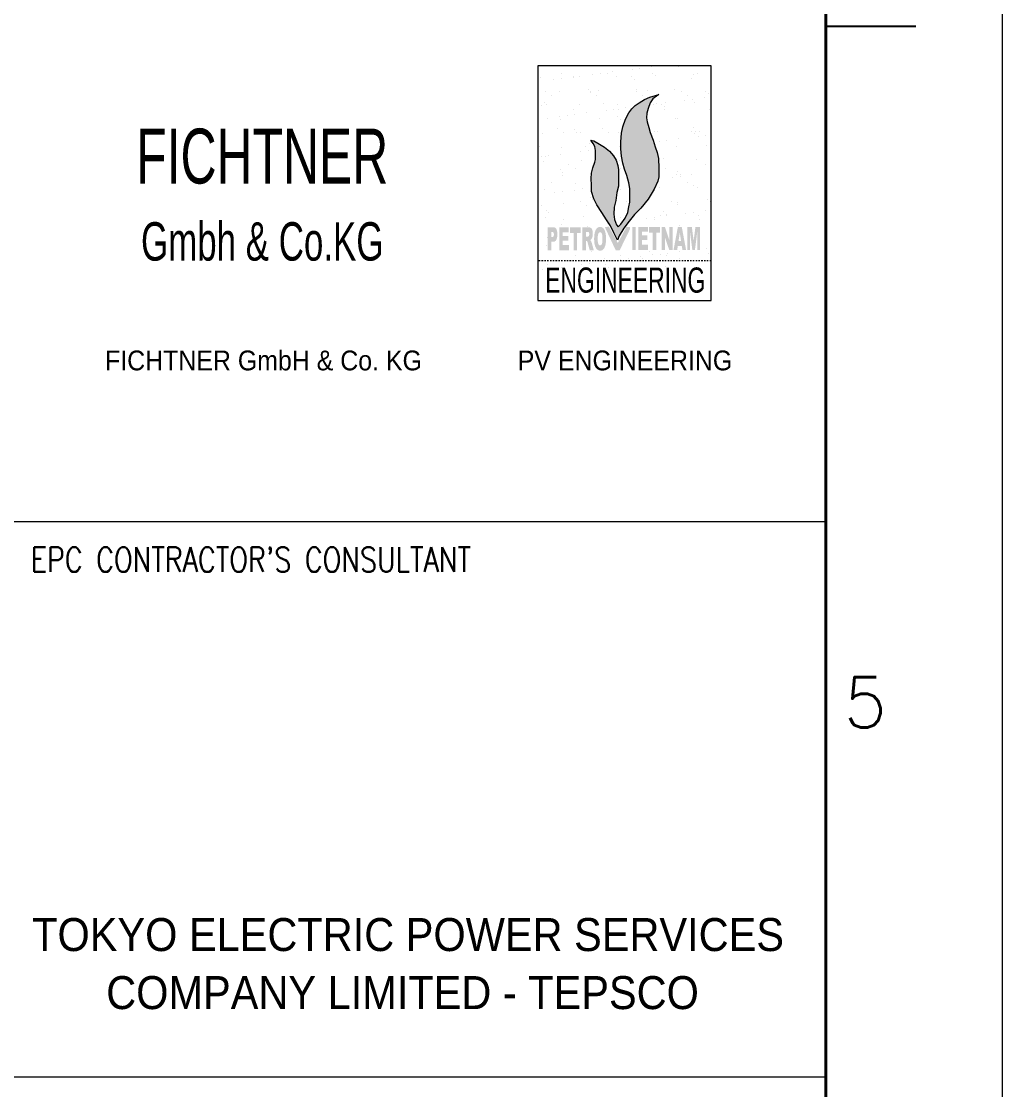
# Model space of a CAD drawing. Header units: millimetres. Extents: x 0 to 841, y 0 to 594.
# Drawn here: x 771 to 841, y 125.1 to 201.4 of the extents above; entities that cross this region are included whole.
import ezdxf
from ezdxf.enums import TextEntityAlignment as Align

# ---------------------------------------------------------------- set-up
doc = ezdxf.new("R2010")
doc.units = ezdxf.units.MM
doc.linetypes.add('ACANSTGL', pattern=[0.11811, 0.07874, -0.03937])
for name, color, linetype in [('_TITLE BLOCK', 7, 'Continuous'), ('EVN-BLUE', 160, 'Continuous'), ('Level 62', 7, 'Continuous'), ('타이틀', 7, 'Continuous')]:
    doc.layers.add(name, color=color, linetype=linetype)
doc.layers.add('poyry-logo', color=7, linetype='Continuous', lineweight=5)
doc.layers.add('TITLE-TEXT', color=7, linetype='Continuous', lineweight=35)
doc.styles.add('arial', font='arial.ttf')
doc.styles.add('CG', font='romans.shx')
doc.styles.add('ROMANS', font='ROMANS.shx', dxfattribs={"width": 0.8})

# ---------------------------------------------------------------- blocks, each defined once
blk = doc.blocks.new('[SH1] A1 FORMAT')
at = {"layer": 'Level 62', "linetype": 'Continuous', "lineweight": 0, "extrusion": (0, 0, -1)}
blk.add_hatch(color=1, dxfattribs=at).paths.add_polyline_path([(-1802.239, 185.761), (-1802.353, 186.073), (-1802.683, 186.619), (-1803.055, 187.125), (-1803.451, 187.588), (-1803.901, 188.056), (-1804.411, 188.698), (-1804.837, 189.412), (-1805.095, 189.97), (-1805.167, 190.28), (-1805.173, 190.904), (-1805.149, 191.6), (-1805.047, 192.026), (-1804.915, 192.416), (-1804.771, 192.896), (-1804.561, 193.46), (-1804.453, 193.803), (-1804.351, 194.205), (-1804.303, 194.499), (-1804.315, 194.835), (-1804.405, 195.172), (-1804.549, 195.556), (-1804.741, 195.85), (-1805.017, 196.054), (-1805.173, 196.168), (-1804.543, 195.964), (-1804.153, 195.814), (-1803.763, 195.568), (-1803.487, 195.376), (-1803.241, 195.13), (-1803.046, 194.851), (-1802.805, 194.395), (-1802.607, 193.855), (-1802.505, 193.411), (-1802.469, 192.787), (-1802.469, 192.277), (-1802.511, 191.761), (-1802.601, 191.269), (-1802.73, 190.824), (-1802.889, 190.373), (-1803.034, 189.863), (-1803.1, 189.455), (-1803.1, 188.471), (-1803.046, 188.135), (-1802.961, 187.733), (-1802.763, 187.343), (-1802.457, 186.905), (-1802.271, 186.719), (-1802.145, 186.857), (-1802.013, 187.247), (-1801.977, 187.613), (-1802.001, 188.129), (-1802.097, 188.603), (-1802.181, 189.167), (-1802.289, 189.623), (-1802.307, 190.229), (-1802.301, 190.793), (-1802.244, 191.087), (-1802.133, 191.48), (-1801.941, 191.774), (-1801.65, 192.119), (-1801.29, 192.404), (-1800.819, 192.689), (-1800.528, 192.863), (-1800.333, 192.899), (-1800.319, 192.9), (-1800.367, 192.822), (-1800.487, 192.672), (-1800.607, 192.455), (-1800.649, 192.155), (-1800.649, 191.519), (-1800.601, 191.339), (-1800.463, 190.925), (-1800.367, 190.547), (-1800.343, 190.163), (-1800.361, 189.691), (-1800.379, 189.247), (-1800.529, 188.719), (-1800.751, 188.281), (-1801.105, 187.729), (-1801.453, 187.213), (-1801.717, 186.781), (-1801.975, 186.295)])
at = {"layer": 'Level 62', "linetype": 'Continuous', "lineweight": 0, "ltscale": 10, "extrusion": (0, 0, -1)}
h = blk.add_hatch(color=7, dxfattribs=at)
edge = h.paths.add_edge_path()
edge.add_line((-1797.238, 186.68), (-1797.659, 186.68))
edge.add_spline(control_points=[(-1797.659, 186.68), (-1797.796, 186.68), (-1797.865, 186.549)], knot_values=[0, 0, 0, 1, 1, 1], degree=2, periodic=0)
edge.add_spline(control_points=[(-1797.865, 186.549), (-1797.933, 186.418), (-1797.933, 186.176)], knot_values=[0, 0, 0, 1, 1, 1], degree=2, periodic=0)
edge.add_spline(control_points=[(-1797.933, 186.176), (-1797.933, 185.928), (-1797.859, 185.788)], knot_values=[0, 0, 0, 1, 1, 1], degree=2, periodic=0)
edge.add_spline(control_points=[(-1797.859, 185.788), (-1797.784, 185.648), (-1797.631, 185.648)], knot_values=[0, 0, 0, 1, 1, 1], degree=2, periodic=0)
edge.add_line((-1797.631, 185.648), (-1797.493, 185.648))
edge.add_line((-1797.493, 185.648), (-1797.493, 185.041))
edge.add_line((-1797.493, 185.041), (-1797.238, 185.041))
edge.add_line((-1797.238, 185.041), (-1797.238, 186.68))
edge = h.paths.add_edge_path(flags=16)
edge.add_line((-1797.493, 185.981), (-1797.554, 185.981))
edge.add_spline(control_points=[(-1797.554, 185.981), (-1797.627, 185.981), (-1797.657, 186.032)], knot_values=[0, 0, 0, 1, 1, 1], degree=2, periodic=0)
edge.add_spline(control_points=[(-1797.657, 186.032), (-1797.687, 186.083), (-1797.687, 186.162)], knot_values=[0, 0, 0, 1, 1, 1], degree=2, periodic=0)
edge.add_spline(control_points=[(-1797.687, 186.162), (-1797.687, 186.24), (-1797.661, 186.293)], knot_values=[0, 0, 0, 1, 1, 1], degree=2, periodic=0)
edge.add_spline(control_points=[(-1797.661, 186.293), (-1797.635, 186.347), (-1797.565, 186.347)], knot_values=[0, 0, 0, 1, 1, 1], degree=2, periodic=0)
edge.add_line((-1797.565, 186.347), (-1797.493, 186.347))
edge.add_line((-1797.493, 186.347), (-1797.493, 185.981))
for points in [[(-1798.757, 185.041), (-1798.757, 185.412), (-1798.32, 185.412), (-1798.32, 185.735), (-1798.713, 185.735), (-1798.713, 186.069), (-1798.32, 186.069), (-1798.32, 186.33), (-1798.744, 186.33), (-1798.744, 186.68), (-1798.066, 186.68), (-1798.066, 185.041)], [(-1799.347, 185.041), (-1799.347, 186.274), (-1799.606, 186.274), (-1799.606, 186.68), (-1798.835, 186.68), (-1798.835, 186.274), (-1799.094, 186.274), (-1799.094, 185.041)], [(-1804.407, 185.07), (-1804.407, 185.44), (-1803.97, 185.44), (-1803.97, 185.763), (-1804.363, 185.763), (-1804.363, 186.098), (-1803.97, 186.098), (-1803.97, 186.358), (-1804.394, 186.358), (-1804.394, 186.708), (-1803.716, 186.708), (-1803.716, 185.07)], [(-1804.997, 185.07), (-1804.997, 186.303), (-1805.256, 186.303), (-1805.256, 186.708), (-1804.486, 186.708), (-1804.486, 186.303), (-1804.744, 186.303), (-1804.744, 185.07)], [(-1806.156, 185.07), (-1806.156, 186.708), (-1805.917, 186.708), (-1805.917, 185.801), (-1805.608, 186.708), (-1805.372, 186.708), (-1805.372, 185.07), (-1805.61, 185.07), (-1805.61, 185.972), (-1805.917, 185.07)], [(-1808.123, 185.07), (-1808.123, 186.708), (-1807.79, 186.708), (-1807.663, 185.711), (-1807.535, 186.708), (-1807.202, 186.708), (-1807.202, 185.07), (-1807.409, 185.07), (-1807.409, 186.32), (-1807.568, 185.07), (-1807.756, 185.07), (-1807.915, 186.32), (-1807.915, 185.07)]]:
    blk.add_hatch(color=7, dxfattribs=at).paths.add_polyline_path(points)
h = blk.add_hatch(color=7, dxfattribs=at)
edge = h.paths.add_edge_path()
edge.add_line((-1799.724, 185.041), (-1799.724, 186.68))
edge.add_line((-1799.724, 186.68), (-1800.146, 186.68))
edge.add_spline(control_points=[(-1800.146, 186.68), (-1800.263, 186.68), (-1800.325, 186.64)], knot_values=[0, 0, 0, 1, 1, 1], degree=2, periodic=0)
edge.add_spline(control_points=[(-1800.325, 186.64), (-1800.387, 186.599), (-1800.425, 186.49)], knot_values=[0, 0, 0, 1, 1, 1], degree=2, periodic=0)
edge.add_spline(control_points=[(-1800.425, 186.49), (-1800.463, 186.381), (-1800.463, 186.225)], knot_values=[0, 0, 0, 1, 1, 1], degree=2, periodic=0)
edge.add_spline(control_points=[(-1800.463, 186.225), (-1800.463, 186.089), (-1800.434, 185.99)], knot_values=[0, 0, 0, 1, 1, 1], degree=2, periodic=0)
edge.add_spline(control_points=[(-1800.434, 185.99), (-1800.405, 185.891), (-1800.354, 185.83)], knot_values=[0, 0, 0, 1, 1, 1], degree=2, periodic=0)
edge.add_spline(control_points=[(-1800.354, 185.83), (-1800.321, 185.79), (-1800.265, 185.765)], knot_values=[0, 0, 0, 1, 1, 1], degree=2, periodic=0)
edge.add_spline(control_points=[(-1800.265, 185.765), (-1800.31, 185.735), (-1800.331, 185.704)], knot_values=[0, 0, 0, 1, 1, 1], degree=2, periodic=0)
edge.add_spline(control_points=[(-1800.331, 185.704), (-1800.345, 185.684), (-1800.371, 185.618)], knot_values=[0, 0, 0, 1, 1, 1], degree=2, periodic=0)
edge.add_spline(control_points=[(-1800.371, 185.618), (-1800.398, 185.552), (-1800.407, 185.517)], knot_values=[0, 0, 0, 1, 1, 1], degree=2, periodic=0)
edge.add_line((-1800.407, 185.517), (-1800.529, 185.041))
edge.add_line((-1800.529, 185.041), (-1800.243, 185.041))
edge.add_line((-1800.243, 185.041), (-1800.108, 185.542))
edge.add_spline(control_points=[(-1800.108, 185.542), (-1800.083, 185.64), (-1800.063, 185.669)], knot_values=[0, 0, 0, 1, 1, 1], degree=2, periodic=0)
edge.add_spline(control_points=[(-1800.063, 185.669), (-1800.035, 185.707), (-1800.001, 185.707)], knot_values=[0, 0, 0, 1, 1, 1], degree=2, periodic=0)
edge.add_line((-1800.001, 185.707), (-1799.979, 185.707))
edge.add_line((-1799.979, 185.707), (-1799.979, 185.041))
edge.add_line((-1799.979, 185.041), (-1799.724, 185.041))
edge = h.paths.add_edge_path(flags=16)
edge.add_line((-1799.979, 186.016), (-1800.085, 186.016))
edge.add_spline(control_points=[(-1800.085, 186.016), (-1800.102, 186.016), (-1800.152, 186.038)], knot_values=[0, 0, 0, 1, 1, 1], degree=2, periodic=0)
edge.add_spline(control_points=[(-1800.152, 186.038), (-1800.177, 186.048), (-1800.192, 186.089)], knot_values=[0, 0, 0, 1, 1, 1], degree=2, periodic=0)
edge.add_spline(control_points=[(-1800.192, 186.089), (-1800.208, 186.131), (-1800.208, 186.184)], knot_values=[0, 0, 0, 1, 1, 1], degree=2, periodic=0)
edge.add_spline(control_points=[(-1800.208, 186.184), (-1800.208, 186.264), (-1800.183, 186.306)], knot_values=[0, 0, 0, 1, 1, 1], degree=2, periodic=0)
edge.add_spline(control_points=[(-1800.183, 186.306), (-1800.158, 186.349), (-1800.089, 186.349)], knot_values=[0, 0, 0, 1, 1, 1], degree=2, periodic=0)
edge.add_line((-1800.089, 186.349), (-1799.979, 186.349))
edge.add_line((-1799.979, 186.349), (-1799.979, 186.016))
h = blk.add_hatch(color=7, dxfattribs=at)
edge = h.paths.add_edge_path()
edge.add_spline(control_points=[(-1800.56, 185.859), (-1800.56, 186.261), (-1800.672, 186.484)], knot_values=[0, 0, 0, 1, 1, 1], degree=2, periodic=0)
edge.add_spline(control_points=[(-1800.672, 186.484), (-1800.783, 186.708), (-1800.983, 186.708)], knot_values=[0, 0, 0, 1, 1, 1], degree=2, periodic=0)
edge.add_spline(control_points=[(-1800.983, 186.708), (-1801.188, 186.708), (-1801.298, 186.488)], knot_values=[0, 0, 0, 1, 1, 1], degree=2, periodic=0)
edge.add_spline(control_points=[(-1801.298, 186.488), (-1801.409, 186.269), (-1801.409, 185.873)], knot_values=[0, 0, 0, 1, 1, 1], degree=2, periodic=0)
edge.add_spline(control_points=[(-1801.409, 185.873), (-1801.409, 185.585), (-1801.361, 185.401)], knot_values=[0, 0, 0, 1, 1, 1], degree=2, periodic=0)
edge.add_spline(control_points=[(-1801.361, 185.401), (-1801.312, 185.217), (-1801.221, 185.115)], knot_values=[0, 0, 0, 1, 1, 1], degree=2, periodic=0)
edge.add_spline(control_points=[(-1801.221, 185.115), (-1801.13, 185.013), (-1800.993, 185.013)], knot_values=[0, 0, 0, 1, 1, 1], degree=2, periodic=0)
edge.add_spline(control_points=[(-1800.993, 185.013), (-1800.854, 185.013), (-1800.764, 185.101)], knot_values=[0, 0, 0, 1, 1, 1], degree=2, periodic=0)
edge.add_spline(control_points=[(-1800.764, 185.101), (-1800.673, 185.19), (-1800.616, 185.381)], knot_values=[0, 0, 0, 1, 1, 1], degree=2, periodic=0)
edge.add_spline(control_points=[(-1800.616, 185.381), (-1800.56, 185.572), (-1800.56, 185.859)], knot_values=[0, 0, 0, 1, 1, 1], degree=2, periodic=0)
edge = h.paths.add_edge_path(flags=16)
edge.add_spline(control_points=[(-1800.813, 185.857), (-1800.813, 185.608), (-1800.859, 185.5)], knot_values=[0, 0, 0, 1, 1, 1], degree=2, periodic=0)
edge.add_spline(control_points=[(-1800.859, 185.5), (-1800.905, 185.391), (-1800.985, 185.391)], knot_values=[0, 0, 0, 1, 1, 1], degree=2, periodic=0)
edge.add_spline(control_points=[(-1800.985, 185.391), (-1801.066, 185.391), (-1801.111, 185.498)], knot_values=[0, 0, 0, 1, 1, 1], degree=2, periodic=0)
edge.add_spline(control_points=[(-1801.111, 185.498), (-1801.156, 185.604), (-1801.156, 185.879)], knot_values=[0, 0, 0, 1, 1, 1], degree=2, periodic=0)
edge.add_spline(control_points=[(-1801.156, 185.879), (-1801.156, 186.111), (-1801.109, 186.218)], knot_values=[0, 0, 0, 1, 1, 1], degree=2, periodic=0)
edge.add_spline(control_points=[(-1801.109, 186.218), (-1801.063, 186.325), (-1800.983, 186.325)], knot_values=[0, 0, 0, 1, 1, 1], degree=2, periodic=0)
edge.add_spline(control_points=[(-1800.983, 186.325), (-1800.906, 186.325), (-1800.859, 186.216)], knot_values=[0, 0, 0, 1, 1, 1], degree=2, periodic=0)
edge.add_spline(control_points=[(-1800.859, 186.216), (-1800.813, 186.108), (-1800.813, 185.857)], knot_values=[0, 0, 0, 1, 1, 1], degree=2, periodic=0)
at = {"layer": 'Level 62', "linetype": 'Continuous', "lineweight": 0, "ltscale": 10}
blk.add_hatch(color=7, dxfattribs=at).paths.add_polyline_path([(1802.105, 185.028), (1801.317, 186.709), (1801.617, 186.716), (1802.25, 185.553), (1802.862, 186.703), (1803.122, 186.703), (1803.122, 186.555), (1802.377, 185.028)])
at = {"layer": 'Level 62', "linetype": 'Continuous', "lineweight": 0, "ltscale": 10, "extrusion": (0, 0, -1)}
h = blk.add_hatch(color=7, dxfattribs=at)
h.paths.add_polyline_path([(-1807.123, 185.07), (-1806.816, 186.708), (-1806.538, 186.708), (-1806.23, 185.07), (-1806.489, 185.07), (-1806.53, 185.341), (-1806.817, 185.341), (-1806.858, 185.07)])
h.paths.add_polyline_path([(-1806.764, 185.696), (-1806.674, 186.284), (-1806.584, 185.696)], flags=16)
at = {"color": 2, "linetype": 'ACANSTGL', "lineweight": 0}
blk.add_line((1808.909, 184.288), (1796.55, 184.288), dxfattribs=at)
at = {"layer": '_TITLE BLOCK', "linetype": 'Continuous', "lineweight": 0}
blk.add_line((1829.72, 0), (1829.72, 594), dxfattribs=at)
at = {"layer": '_TITLE BLOCK', "lineweight": 40}
blk.add_line((1817.11, 9.986), (1817.11, 583.162), dxfattribs=at)
at = {"layer": '_TITLE BLOCK', "lineweight": 0}
for p, q in [((1700.562, 165.678), (1817.11, 165.678)), ((1700.562, 126.022), (1817.11, 126.022))]:
    blk.add_line(p, q, dxfattribs=at)
at = {"layer": 'Level 62', "color": 7, "linetype": 'Continuous', "lineweight": 0, "ltscale": 10}
for p, q in [((1804.543, 195.964), (1805.173, 196.168)), ((1805.017, 196.054), (1804.741, 195.85)), ((1805.173, 196.168), (1805.017, 196.054)), ((1803.241, 195.13), (1803.487, 195.376)), ((1803.487, 195.376), (1803.763, 195.568)), ((1803.763, 195.568), (1804.153, 195.814)), ((1804.153, 195.814), (1804.543, 195.964)), ((1804.549, 195.556), (1804.405, 195.172)), ((1804.741, 195.85), (1804.549, 195.556)), ((1802.805, 194.395), (1803.046, 194.851)), ((1803.046, 194.851), (1803.241, 195.13)), ((1804.315, 194.835), (1804.303, 194.499)), ((1804.405, 195.172), (1804.315, 194.835)), ((1802.505, 193.411), (1802.607, 193.855)), ((1802.607, 193.855), (1802.805, 194.395)), ((1804.303, 194.499), (1804.351, 194.205)), ((1804.351, 194.205), (1804.453, 193.803)), ((1804.453, 193.803), (1804.561, 193.46)), ((1802.469, 192.787), (1802.505, 193.411)), ((1804.561, 193.46), (1804.771, 192.896)), ((1800.367, 192.822), (1800.319, 192.9)), ((1800.333, 192.899), (1800.528, 192.863)), ((1800.487, 192.672), (1800.367, 192.822)), ((1800.607, 192.455), (1800.487, 192.672)), ((1800.528, 192.863), (1800.819, 192.689)), ((1800.649, 192.155), (1800.607, 192.455)), ((1800.819, 192.689), (1801.29, 192.404)), ((1801.29, 192.404), (1801.65, 192.119)), ((1802.469, 192.277), (1802.469, 192.787)), ((1802.511, 191.761), (1802.469, 192.277)), ((1804.771, 192.896), (1804.915, 192.416)), ((1804.915, 192.416), (1805.047, 192.026)), ((1800.601, 191.339), (1800.649, 191.519)), ((1800.649, 191.519), (1800.649, 192.155)), ((1801.65, 192.119), (1801.941, 191.774)), ((1801.941, 191.774), (1802.133, 191.48)), ((1802.133, 191.48), (1802.244, 191.087)), ((1802.601, 191.269), (1802.511, 191.761)), ((1805.047, 192.026), (1805.149, 191.6)), ((1805.149, 191.6), (1805.173, 190.904)), ((1800.367, 190.547), (1800.463, 190.925)), ((1800.463, 190.925), (1800.601, 191.339)), ((1802.244, 191.087), (1802.301, 190.793)), ((1802.301, 190.793), (1802.307, 190.229)), ((1802.73, 190.824), (1802.601, 191.269)), ((1802.889, 190.373), (1802.73, 190.824)), ((1805.173, 190.904), (1805.167, 190.28)), ((1800.343, 190.163), (1800.367, 190.547)), ((1800.361, 189.691), (1800.343, 190.163)), ((1802.307, 190.229), (1802.289, 189.623)), ((1803.034, 189.863), (1802.889, 190.373)), ((1805.095, 189.97), (1804.837, 189.412)), ((1805.167, 190.28), (1805.095, 189.97)), ((1800.379, 189.247), (1800.361, 189.691)), ((1800.529, 188.719), (1800.379, 189.247)), ((1802.289, 189.623), (1802.181, 189.167)), ((1803.1, 189.455), (1803.034, 189.863)), ((1803.1, 188.471), (1803.1, 189.455)), ((1804.837, 189.412), (1804.411, 188.698)), ((1800.751, 188.281), (1800.529, 188.719)), ((1802.097, 188.603), (1802.001, 188.129)), ((1802.181, 189.167), (1802.097, 188.603)), ((1803.046, 188.135), (1803.1, 188.471)), ((1804.411, 188.698), (1803.901, 188.056)), ((1801.105, 187.729), (1800.751, 188.281)), ((1801.453, 187.213), (1801.105, 187.729)), ((1802.001, 188.129), (1801.977, 187.613)), ((1802.763, 187.343), (1802.961, 187.733)), ((1802.961, 187.733), (1803.046, 188.135)), ((1803.901, 188.056), (1803.451, 187.588)), ((1801.717, 186.781), (1801.453, 187.213)), ((1801.977, 187.613), (1802.013, 187.247)), ((1802.013, 187.247), (1802.145, 186.857)), ((1802.271, 186.719), (1802.457, 186.905)), ((1802.457, 186.905), (1802.763, 187.343)), ((1803.055, 187.125), (1802.683, 186.619)), ((1803.451, 187.588), (1803.055, 187.125)), ((1801.975, 186.295), (1801.717, 186.781)), ((1802.239, 185.761), (1801.975, 186.295)), ((1802.145, 186.857), (1802.271, 186.719)), ((1802.683, 186.619), (1802.353, 186.073)), ((1802.353, 186.073), (1802.239, 185.761))]:
    blk.add_line(p, q, dxfattribs=at)
at = {"layer": 'Level 62', "color": 7, "linetype": 'Continuous', "lineweight": 0, "ltscale": 10, "extrusion": (0, 0, -1)}
blk.add_solid([(-1803.281, 186.708), (-1803.535, 186.708), (-1803.281, 185.07), (-1803.535, 185.07)], dxfattribs=at)
at = {"layer": 'Level 62', "color": 40, "linetype": 'Continuous', "lineweight": 0, "ltscale": 10}
blk.add_3dface([(1796.55, 181.462), (1808.909, 181.462), (1808.909, 198.21), (1796.55, 198.21)], dxfattribs=at)
at = {"layer": 'poyry-logo', "color": 4}
for p, q in [((1798.252, 197.678), (1798.252, 197.678)), ((1800.473, 197.596), (1800.473, 197.596)), ((1801.014, 197.667), (1801.014, 197.667)), ((1801.492, 197.684), (1801.492, 197.684)), ((1801.86, 197.778), (1801.86, 197.778)), ((1803.273, 197.964), (1803.273, 197.964)), ((1803.815, 198.036), (1803.815, 198.036)), ((1804.661, 198.147), (1804.661, 198.147)), ((1804.732, 197.69), (1804.732, 197.69)), ((1806.569, 198.166), (1806.569, 198.166)), ((1807.972, 197.696), (1807.972, 197.696)), ((1796.76, 197.407), (1796.76, 197.407)), ((1797.672, 197.227), (1797.672, 197.227)), ((1798.214, 197.298), (1798.214, 197.298)), ((1799.06, 197.41), (1799.06, 197.41)), ((1799.087, 197.464), (1799.087, 197.464)), ((1799.484, 197.442), (1799.484, 197.442)), ((1802.145, 197.429), (1802.145, 197.429)), ((1803.25, 197.429), (1803.25, 197.429)), ((1803.442, 197.253), (1803.442, 197.253)), ((1804.955, 197.53), (1804.955, 197.53)), ((1807.475, 197.337), (1807.475, 197.337)), ((1807.678, 197.565), (1807.678, 197.565)), ((1797.075, 196.359), (1797.075, 196.359)), ((1797.513, 196.079), (1797.513, 196.079)), ((1798.081, 196.365), (1798.081, 196.365)), ((1800.123, 196.516), (1800.123, 196.516)), ((1800.314, 196.365), (1800.314, 196.365)), ((1800.314, 196.34), (1800.314, 196.34)), ((1800.753, 196.085), (1800.753, 196.085)), ((1800.891, 196.466), (1800.891, 196.466)), ((1803.554, 196.37), (1803.554, 196.37)), ((1803.614, 196.501), (1803.614, 196.501)), ((1803.993, 196.091), (1803.993, 196.091)), ((1804.347, 196.424), (1804.347, 196.424)), ((1806.275, 196.488), (1806.275, 196.488)), ((1806.794, 196.376), (1806.794, 196.376)), ((1807.233, 196.097), (1807.233, 196.097)), ((1808.51, 196.388), (1808.51, 196.388)), ((1808.702, 196.212), (1808.702, 196.212)), ((1796.826, 195.403), (1796.826, 195.403)), ((1796.995, 195.602), (1796.995, 195.602)), ((1797.187, 195.427), (1797.187, 195.427)), ((1799.549, 195.437), (1799.549, 195.437)), ((1801.22, 195.51), (1801.22, 195.51)), ((1802.211, 195.425), (1802.211, 195.425)), ((1804.774, 195.468), (1804.774, 195.468)), ((1805.021, 195.526), (1805.021, 195.526)), ((1805.383, 195.475), (1805.383, 195.475)), ((1805.574, 195.299), (1805.574, 195.299)), ((1805.62, 195.58), (1805.62, 195.58)), ((1807.033, 195.766), (1807.033, 195.766)), ((1807.575, 195.837), (1807.575, 195.837)), ((1807.744, 195.561), (1807.744, 195.561)), ((1808.42, 195.948), (1808.42, 195.948)), ((1798.092, 194.597), (1798.092, 194.597)), ((1798.632, 194.66), (1798.632, 194.66)), ((1799.093, 195.073), (1799.093, 195.073)), ((1799.173, 194.731), (1799.173, 194.731)), ((1800.019, 194.842), (1800.019, 194.842)), ((1801.432, 195.028), (1801.432, 195.028)), ((1801.974, 195.1), (1801.974, 195.1)), ((1802.255, 194.562), (1802.255, 194.562)), ((1802.333, 195.079), (1802.333, 195.079)), ((1802.819, 195.211), (1802.819, 195.211)), ((1805.572, 195.085), (1805.572, 195.085)), ((1808.812, 195.091), (1808.812, 195.091)), ((1797.218, 194.473), (1797.218, 194.473)), ((1798.146, 194.361), (1798.146, 194.361)), ((1800.956, 194.462), (1800.956, 194.462)), ((1801.155, 193.759), (1801.155, 193.759)), ((1802.447, 194.386), (1802.447, 194.386)), ((1806.341, 194.484), (1806.341, 194.484)), ((1806.479, 194.47), (1806.479, 194.47)), ((1807.634, 193.771), (1807.634, 193.771)), ((1796.892, 193.398), (1796.892, 193.398)), ((1797.915, 193.753), (1797.915, 193.753)), ((1798.354, 193.474), (1798.354, 193.474)), ((1799.128, 193.649), (1799.128, 193.649)), ((1799.319, 193.473), (1799.319, 193.473)), ((1799.615, 193.433), (1799.615, 193.433)), ((1801.593, 193.48), (1801.593, 193.48)), ((1802.276, 193.42), (1802.276, 193.42)), ((1804.833, 193.486), (1804.833, 193.486)), ((1805.086, 193.521), (1805.086, 193.521)), ((1806.579, 193.012), (1806.579, 193.012)), ((1807.515, 193.521), (1807.515, 193.521)), ((1807.707, 193.345), (1807.707, 193.345)), ((1807.809, 193.556), (1807.809, 193.556)), ((1807.992, 193.198), (1807.992, 193.198)), ((1808.073, 193.492), (1808.073, 193.492)), ((1808.534, 193.269), (1808.534, 193.269)), ((1796.693, 192.462), (1796.693, 192.462)), ((1798.212, 192.356), (1798.212, 192.356)), ((1799.933, 192.468), (1799.933, 192.468)), ((1800.224, 192.643), (1800.224, 192.643)), ((1802.391, 192.461), (1802.391, 192.461)), ((1805.192, 192.829), (1805.192, 192.829)), ((1805.733, 192.901), (1805.733, 192.901)), ((1806.406, 192.479), (1806.406, 192.479)), ((1806.413, 192.48), (1806.413, 192.48)), ((1808.612, 192.516), (1808.612, 192.516)), ((1796.79, 191.723), (1796.79, 191.723)), ((1797.097, 191.73), (1797.097, 191.73)), ((1797.332, 191.795), (1797.332, 191.795)), ((1798.178, 191.906), (1798.178, 191.906)), ((1799.591, 192.092), (1799.591, 192.092)), ((1800.132, 192.163), (1800.132, 192.163)), ((1805.484, 191.603), (1805.484, 191.603)), ((1807.875, 191.551), (1807.875, 191.551)), ((1796.957, 191.393), (1796.957, 191.393)), ((1798.132, 190.781), (1798.132, 190.781)), ((1798.755, 191.148), (1798.755, 191.148)), ((1799.194, 190.869), (1799.194, 190.869)), ((1799.68, 191.428), (1799.68, 191.428)), ((1802.342, 191.415), (1802.342, 191.415)), ((1802.434, 190.875), (1802.434, 190.875)), ((1805.235, 191.16), (1805.235, 191.16)), ((1805.674, 190.881), (1805.674, 190.881)), ((1808.475, 191.166), (1808.475, 191.166)), ((1798.277, 190.351), (1798.277, 190.351)), ((1798.324, 190.606), (1798.324, 190.606)), ((1802.357, 190.689), (1802.357, 190.689)), ((1806.151, 190.262), (1806.151, 190.262)), ((1806.472, 190.475), (1806.472, 190.475)), ((1806.52, 190.654), (1806.52, 190.654)), ((1806.693, 190.333), (1806.693, 190.333)), ((1806.712, 190.478), (1806.712, 190.478)), ((1807.538, 190.445), (1807.538, 190.445)), ((1797.023, 189.389), (1797.023, 189.389)), ((1797.533, 189.857), (1797.533, 189.857)), ((1798.291, 189.227), (1798.291, 189.227)), ((1799.137, 189.339), (1799.137, 189.339)), ((1799.229, 189.776), (1799.229, 189.776)), ((1799.746, 189.423), (1799.746, 189.423)), ((1802.407, 189.411), (1802.407, 189.411)), ((1805.217, 189.512), (1805.217, 189.512)), ((1807.253, 189.874), (1807.253, 189.874)), ((1807.617, 189.649), (1807.617, 189.649)), ((1807.941, 189.547), (1807.941, 189.547)), ((1797.75, 189.156), (1797.75, 189.156)), ((1799.595, 188.543), (1799.595, 188.543)), ((1800.265, 188.827), (1800.265, 188.827)), ((1800.457, 188.652), (1800.457, 188.652)), ((1802.835, 188.549), (1802.835, 188.549)), ((1804.489, 188.735), (1804.489, 188.735)), ((1806.075, 188.555), (1806.075, 188.555)), ((1806.537, 188.47), (1806.537, 188.47)), ((1808.652, 188.7), (1808.652, 188.7)), ((1808.844, 188.524), (1808.844, 188.524)), ((1796.794, 188.258), (1796.794, 188.258)), ((1797.137, 187.914), (1797.137, 187.914)), ((1797.329, 187.739), (1797.329, 187.739)), ((1798.343, 188.347), (1798.343, 188.347)), ((1800.034, 188.264), (1800.034, 188.264)), ((1805.525, 187.787), (1805.525, 187.787)), ((1806.514, 188.275), (1806.514, 188.275)), ((1807.11, 187.695), (1807.11, 187.695)), ((1807.652, 187.766), (1807.652, 187.766)), ((1808.498, 187.877), (1808.498, 187.877)), ((1797.088, 187.384), (1797.088, 187.384)), ((1798.234, 186.909), (1798.234, 186.909)), ((1798.373, 187.251), (1798.373, 187.251)), ((1799.811, 187.419), (1799.811, 187.419)), ((1801.509, 186.957), (1801.509, 186.957)), ((1802.473, 187.406), (1802.473, 187.406)), ((1804.31, 187.326), (1804.31, 187.326)), ((1804.851, 187.397), (1804.851, 187.397)), ((1804.853, 187.263), (1804.853, 187.263)), ((1805.283, 187.507), (1805.283, 187.507)), ((1805.697, 187.509), (1805.697, 187.509)), ((1805.716, 187.611), (1805.716, 187.611)), ((1808.006, 187.542), (1808.006, 187.542)), ((1808.093, 187.269), (1808.093, 187.269)), ((1800.096, 186.771), (1800.096, 186.771)), ((1802.397, 186.873), (1802.397, 186.873)), ((1806.622, 186.781), (1806.622, 186.781)), ((1797.154, 185.379), (1797.154, 185.379)), ((1797.196, 185.932), (1797.196, 185.932)), ((1799.214, 184.646), (1799.214, 184.646)), ((1800.367, 184.955), (1800.367, 184.955)), ((1802.454, 184.652), (1802.454, 184.652)), ((1804.53, 184.919), (1804.53, 184.919)), ((1804.721, 184.744), (1804.721, 184.744)), ((1805.269, 184.759), (1805.269, 184.759)), ((1805.694, 184.658), (1805.694, 184.658)), ((1805.811, 184.83), (1805.811, 184.83)), ((1806.656, 184.941), (1806.656, 184.941)), ((1808.611, 185.198), (1808.611, 185.198)), ((1808.754, 184.827), (1808.754, 184.827)), ((1797.239, 184.042), (1797.239, 184.042)), ((1798.474, 184.337), (1798.474, 184.337)), ((1799.668, 184.021), (1799.668, 184.021)), ((1800.21, 184.092), (1800.21, 184.092)), ((1801.055, 184.204), (1801.055, 184.204)), ((1801.284, 184.439), (1801.284, 184.439)), ((1801.402, 184.006), (1801.402, 184.006)), ((1802.469, 184.39), (1802.469, 184.39)), ((1803.01, 184.461), (1803.01, 184.461)), ((1803.856, 184.572), (1803.856, 184.572)), ((1804.007, 184.473), (1804.007, 184.473)), ((1805.626, 183.914), (1805.626, 183.914)), ((1806.668, 184.461), (1806.668, 184.461)), ((1796.868, 183.652), (1796.868, 183.652)), ((1797.409, 183.724), (1797.409, 183.724)), ((1798.255, 183.835), (1798.255, 183.835)), ((1801.594, 183.831), (1801.594, 183.831)), ((1805.414, 183.498), (1805.414, 183.498)), ((1808.137, 183.533), (1808.137, 183.533))]:
    blk.add_line(p, q, dxfattribs=at)
at = {"layer": '타이틀', "color": 7}
blk.add_line((1817.11, 201.042), (1823.524, 201.042), dxfattribs=at)
at = {"layer": '_TITLE BLOCK', "lineweight": 0, "style": 'ROMANS', "width": 0.8}
blk.add_text("EPC CONTRACTOR'S CONSULTANT", height=1.76589, dxfattribs=at).set_placement((1760.354, 162.073))
at = {"layer": 'EVN-BLUE', "color": 1, "style": 'arial', "width": 0.65}
blk.add_text('ENGINEERING', height=1.79801, dxfattribs=at).set_placement((1797.065, 182.011))
at = {"layer": 'TITLE-TEXT', "style": 'arial', "width": 0.65}
for s, height, p in [('FICHTNER', 3.92, (1776.867, 191.765)), ('Gmbh & Co.KG', 2.744, (1776.867, 185.673))]:
    blk.add_text(s, height=height, dxfattribs=at).set_placement(p, align=Align.MIDDLE_CENTER)
at = {"layer": 'TITLE-TEXT', "color": 7, "style": 'arial', "width": 0.9}
for s, p in [('FICHTNER GmbH & Co. KG ', (1777.201, 177.171)), ('PV ENGINEERING ', (1803.008, 177.171))]:
    blk.add_text(s, height=1.41414, dxfattribs=at).set_placement(p, align=Align.MIDDLE_CENTER)
for s, p in [('TOKYO ELECTRIC POWER SERVICES', (1787.276, 136.177)), ('COMPANY LIMITED - TEPSCO', (1786.883, 132.033))]:
    blk.add_text(s, height=2.35691, dxfattribs=at).set_placement(p, align=Align.MIDDLE)
at = {"layer": '타이틀', "color": 7, "style": 'CG'}
blk.add_text('5', height=3.604, dxfattribs=at).set_placement((1818.374, 150.958, -0.007))

msp = doc.modelspace()

# ---------------------------------------------------------------- block references
msp.add_blockref('[SH1] A1 FORMAT', (-988.72, 0))

doc.saveas('drawing.dxf')
